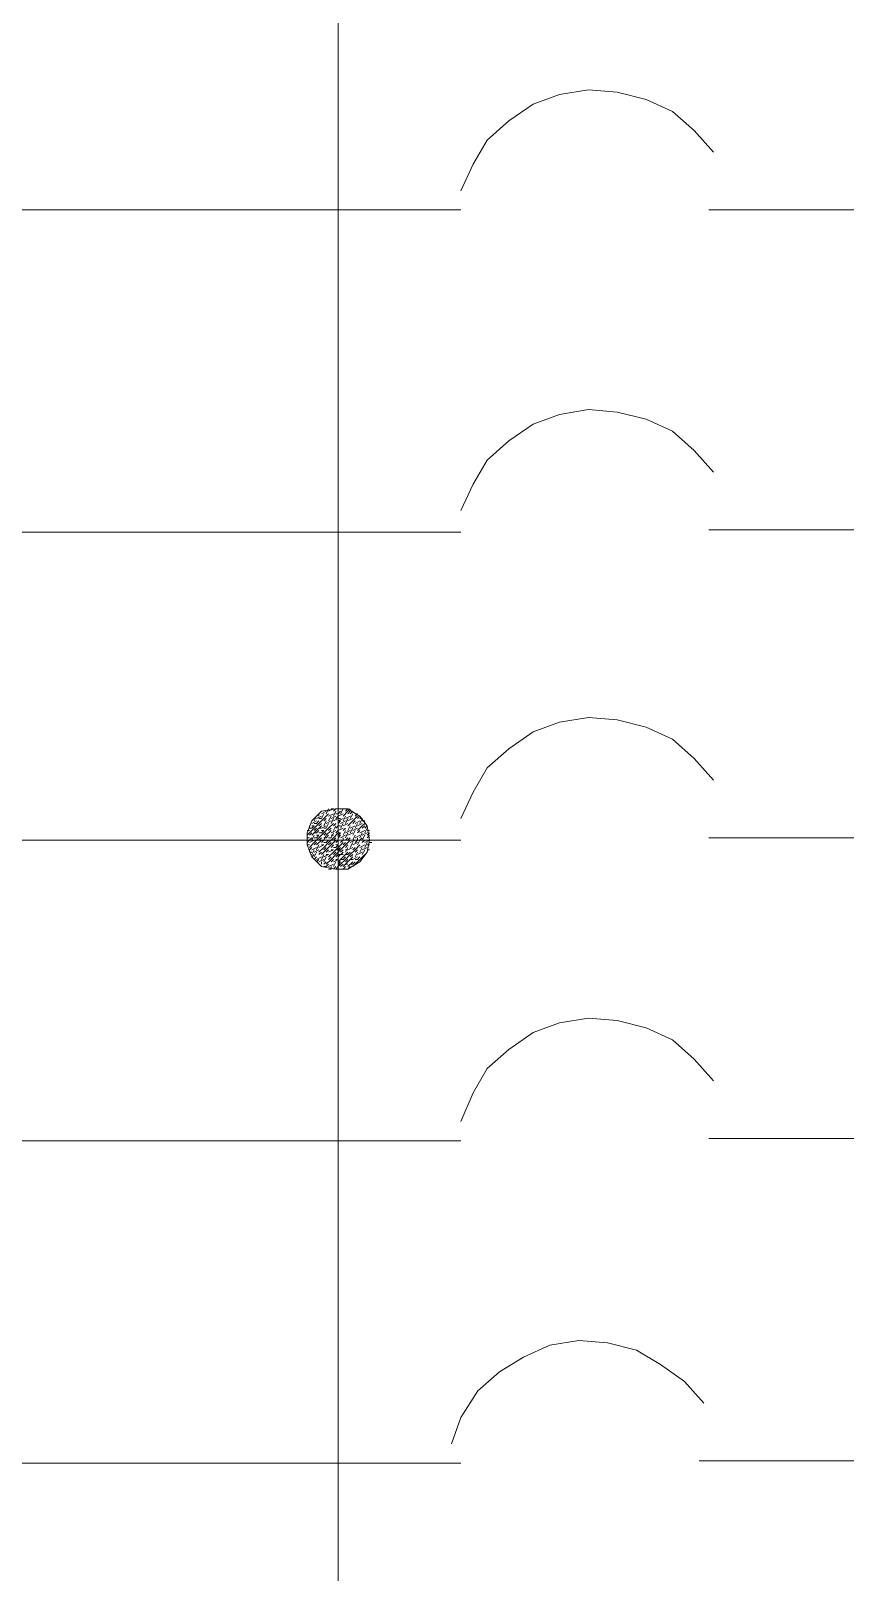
# Model space of a CAD drawing. Header units: metres. Extents: x 0 to 175, y -70 to 21.
# Drawn here: x 61.45 to 62.07, y -43.126 to -41.946 of the extents above; entities that cross this region are included whole.
import ezdxf

# ---------------------------------------------------------------- set-up
doc = ezdxf.new("R2010")
doc.units = ezdxf.units.M
doc.header["$LTSCALE"] = 0.5
doc.layers.add('TABLA', color=7, linetype='Continuous')

msp = doc.modelspace()

# ---------------------------------------------------------------- linework, layer by layer
at = {"layer": 'TABLA', "color": 7, "linetype": 'Continuous', "lineweight": 18, "true_color": 0x000007}
for p, q in [((61.6838, -40.93), (61.6838, -43.1264)), ((61.7772, -42.0822), (60.8851, -42.0822)), ((61.9659, -42.0822), (62.1234, -42.0822)), ((61.7772, -42.3277), (60.8851, -42.3277)), ((61.9659, -42.3259), (62.1234, -42.3259)), ((61.6655, -42.5475), (61.6673, -42.5439)), ((61.6673, -42.5457), (61.6709, -42.5439)), ((61.6691, -42.5439), (61.6691, -42.542)), ((61.6709, -42.542), (61.6746, -42.5402)), ((61.6709, -42.5457), (61.6728, -42.542)), ((61.6746, -42.542), (61.6764, -42.5384)), ((61.6764, -42.5402), (61.6801, -42.5384)), ((61.6764, -42.5439), (61.6801, -42.542)), ((61.6764, -42.5475), (61.6783, -42.5439)), ((61.6783, -42.5384), (61.6801, -42.5384)), ((61.6783, -42.5457), (61.6819, -42.5439)), ((61.6801, -42.5402), (61.6819, -42.5384)), ((61.6801, -42.5439), (61.6819, -42.5402)), ((61.6819, -42.542), (61.6838, -42.542)), ((61.6819, -42.5457), (61.6838, -42.5439)), ((61.6838, -42.5384), (61.6856, -42.5384)), ((61.6838, -42.5402), (61.6838, -42.5384)), ((61.6838, -42.542), (61.6856, -42.5402)), ((61.6838, -42.5439), (61.6838, -42.542)), ((61.6838, -42.5439), (61.6874, -42.542)), ((61.6856, -42.5384), (61.6874, -42.5384)), ((61.6856, -42.542), (61.6874, -42.5384)), ((61.6874, -42.5475), (61.6893, -42.5439)), ((61.6893, -42.5384), (61.6911, -42.5384)), ((61.6893, -42.5402), (61.6911, -42.5384)), ((61.6893, -42.5457), (61.6929, -42.5439)), ((61.6911, -42.542), (61.6929, -42.5402)), ((61.6929, -42.542), (61.6948, -42.5402)), ((61.6929, -42.5457), (61.6948, -42.542)), ((61.6966, -42.542), (61.6984, -42.542)), ((61.6966, -42.5439), (61.6984, -42.542)), ((61.6984, -42.5457), (61.7003, -42.5439)), ((61.66, -42.5549), (61.6618, -42.5549)), ((61.6618, -42.553), (61.6618, -42.5512)), ((61.6618, -42.553), (61.6636, -42.553)), ((61.6618, -42.5585), (61.6636, -42.5567)), ((61.6636, -42.5494), (61.6673, -42.5475)), ((61.6636, -42.5512), (61.6655, -42.5512)), ((61.6636, -42.553), (61.6655, -42.5512)), ((61.6655, -42.5494), (61.6673, -42.5494)), ((61.6655, -42.5549), (61.6673, -42.553)), ((61.6655, -42.5567), (61.6673, -42.5567)), ((61.6673, -42.5494), (61.6691, -42.5475)), ((61.6673, -42.5567), (61.6691, -42.5549)), ((61.6691, -42.5457), (61.6709, -42.5457)), ((61.6691, -42.5512), (61.6709, -42.5494)), ((61.6691, -42.553), (61.6709, -42.553)), ((61.6691, -42.5567), (61.6709, -42.5567)), ((61.6709, -42.553), (61.6746, -42.5512)), ((61.6709, -42.5549), (61.6728, -42.5549)), ((61.6709, -42.5567), (61.6728, -42.5549)), ((61.6728, -42.5475), (61.6746, -42.5457)), ((61.6728, -42.5512), (61.6746, -42.5475)), ((61.6728, -42.553), (61.6746, -42.553)), ((61.6728, -42.5585), (61.6746, -42.5567)), ((61.6746, -42.5494), (61.6783, -42.5475)), ((61.6746, -42.553), (61.6764, -42.5494)), ((61.6764, -42.5549), (61.6783, -42.553)), ((61.6783, -42.5494), (61.6801, -42.5457)), ((61.6783, -42.5567), (61.6819, -42.5549)), ((61.6783, -42.5604), (61.6801, -42.5567)), ((61.6801, -42.5475), (61.6838, -42.5457)), ((61.6801, -42.5512), (61.6819, -42.5494)), ((61.6801, -42.5549), (61.6819, -42.5512)), ((61.6819, -42.553), (61.6838, -42.5512)), ((61.6819, -42.5567), (61.6838, -42.5549)), ((61.6838, -42.5457), (61.6856, -42.5457)), ((61.6838, -42.5475), (61.6874, -42.5457)), ((61.6838, -42.5475), (61.6856, -42.5475)), ((61.6838, -42.5494), (61.6856, -42.5475)), ((61.6838, -42.5512), (61.6838, -42.5494)), ((61.6838, -42.5512), (61.6856, -42.5512)), ((61.6838, -42.5549), (61.6838, -42.553)), ((61.6838, -42.5549), (61.6874, -42.553)), ((61.6838, -42.5567), (61.6856, -42.5567)), ((61.6838, -42.5585), (61.6856, -42.5567)), ((61.6856, -42.5494), (61.6893, -42.5475)), ((61.6856, -42.553), (61.6874, -42.5494)), ((61.6874, -42.5512), (61.6911, -42.5494)), ((61.6874, -42.5549), (61.6893, -42.553)), ((61.6874, -42.5585), (61.6893, -42.5549)), ((61.6893, -42.5494), (61.6911, -42.5457)), ((61.6893, -42.5567), (61.6929, -42.5549)), ((61.6893, -42.5604), (61.6911, -42.5567)), ((61.6911, -42.5475), (61.6948, -42.5457)), ((61.6911, -42.5549), (61.6929, -42.5512)), ((61.6911, -42.5585), (61.6948, -42.5567)), ((61.6929, -42.553), (61.6966, -42.5512)), ((61.6929, -42.5567), (61.6948, -42.553)), ((61.6948, -42.5494), (61.6966, -42.5475)), ((61.6948, -42.5549), (61.6984, -42.553)), ((61.6948, -42.5585), (61.6966, -42.5549)), ((61.6966, -42.5494), (61.7003, -42.5475)), ((61.6966, -42.553), (61.6984, -42.5494)), ((61.6984, -42.5512), (61.7021, -42.5494)), ((61.6984, -42.5567), (61.7003, -42.5549)), ((61.7003, -42.5457), (61.7021, -42.5457)), ((61.7003, -42.5494), (61.7021, -42.5457)), ((61.7003, -42.5567), (61.7039, -42.5549)), ((61.7003, -42.5604), (61.7021, -42.5567)), ((61.7021, -42.5475), (61.7039, -42.5475)), ((61.7021, -42.553), (61.7039, -42.5512)), ((61.7021, -42.5585), (61.7058, -42.5567)), ((61.7039, -42.553), (61.7058, -42.5512)), ((61.7039, -42.5567), (61.7058, -42.553)), ((61.7058, -42.5549), (61.7076, -42.5549)), ((61.7058, -42.5585), (61.7076, -42.5567)), ((61.7772, -42.5622), (60.8851, -42.5622)), ((61.66, -42.5604), (61.6618, -42.5604)), ((61.66, -42.5622), (61.6618, -42.5622)), ((61.66, -42.564), (61.6618, -42.5622)), ((61.66, -42.5658), (61.6618, -42.5658)), ((61.6618, -42.5622), (61.6636, -42.5604)), ((61.6618, -42.564), (61.6655, -42.5622)), ((61.6618, -42.5695), (61.6636, -42.5677)), ((61.6636, -42.5622), (61.6655, -42.5585)), ((61.6636, -42.5622), (61.6655, -42.5622)), ((61.6636, -42.5695), (61.6673, -42.5677)), ((61.6655, -42.5604), (61.6673, -42.5604)), ((61.6655, -42.5658), (61.6673, -42.564)), ((61.6673, -42.5585), (61.6691, -42.5585)), ((61.6673, -42.5604), (61.6691, -42.5585)), ((61.6673, -42.5695), (61.6691, -42.5658)), ((61.6691, -42.5622), (61.6709, -42.5604)), ((61.6691, -42.5622), (61.6709, -42.5622)), ((61.6691, -42.5677), (61.6728, -42.5658)), ((61.6709, -42.564), (61.6728, -42.5622)), ((61.6709, -42.5658), (61.6728, -42.5658)), ((61.6728, -42.5604), (61.6746, -42.5604)), ((61.6728, -42.564), (61.6746, -42.564)), ((61.6728, -42.5695), (61.6746, -42.5677)), ((61.6746, -42.5604), (61.6764, -42.5585)), ((61.6746, -42.5622), (61.6764, -42.5622)), ((61.6746, -42.564), (61.6764, -42.5622)), ((61.6764, -42.5604), (61.6783, -42.5604)), ((61.6764, -42.5658), (61.6783, -42.564)), ((61.6783, -42.5585), (61.6801, -42.5585)), ((61.6783, -42.5677), (61.6801, -42.5658)), ((61.6801, -42.5622), (61.6819, -42.5604)), ((61.6801, -42.5622), (61.6819, -42.5622)), ((61.6801, -42.5677), (61.6819, -42.5677)), ((61.6819, -42.564), (61.6838, -42.5622)), ((61.6819, -42.5658), (61.6838, -42.5658)), ((61.6819, -42.5677), (61.6838, -42.5658)), ((61.6838, -42.5585), (61.6856, -42.5585)), ((61.6838, -42.5604), (61.6856, -42.5585)), ((61.6838, -42.5622), (61.6838, -42.5604)), ((61.6838, -42.5622), (61.6856, -42.5622)), ((61.6838, -42.5658), (61.6838, -42.564)), ((61.6838, -42.5677), (61.6874, -42.564)), ((61.6838, -42.5695), (61.6856, -42.5677)), ((61.6856, -42.5604), (61.6893, -42.5585)), ((61.6856, -42.5622), (61.6874, -42.5622)), ((61.6856, -42.564), (61.6874, -42.5622)), ((61.6874, -42.5622), (61.6874, -42.5604)), ((61.6874, -42.5622), (61.6893, -42.5622)), ((61.6874, -42.5658), (61.6893, -42.564)), ((61.6893, -42.5622), (61.6911, -42.5604)), ((61.6893, -42.5677), (61.6911, -42.5658)), ((61.6893, -42.5713), (61.6911, -42.5677)), ((61.6911, -42.5622), (61.6929, -42.5604)), ((61.6911, -42.5622), (61.6929, -42.5622)), ((61.6911, -42.5695), (61.6948, -42.5677)), ((61.6929, -42.564), (61.6966, -42.5622)), ((61.6929, -42.5677), (61.6948, -42.564)), ((61.6948, -42.5622), (61.6966, -42.5585)), ((61.6948, -42.5622), (61.6966, -42.5622)), ((61.6948, -42.5658), (61.6984, -42.564)), ((61.6948, -42.5695), (61.6966, -42.5677)), ((61.6966, -42.5604), (61.7003, -42.5585)), ((61.6966, -42.564), (61.6984, -42.5622)), ((61.6984, -42.5622), (61.6984, -42.5604)), ((61.6984, -42.5622), (61.7003, -42.5622)), ((61.6984, -42.5658), (61.7003, -42.5622)), ((61.7003, -42.5622), (61.7021, -42.5604)), ((61.7003, -42.5677), (61.7039, -42.5658)), ((61.7003, -42.5713), (61.7021, -42.5677)), ((61.7021, -42.5622), (61.7039, -42.5585)), ((61.7021, -42.5622), (61.7039, -42.5622)), ((61.7021, -42.564), (61.7039, -42.5622)), ((61.7021, -42.5695), (61.7058, -42.5677)), ((61.7039, -42.564), (61.7076, -42.5622)), ((61.7039, -42.5677), (61.7058, -42.564)), ((61.7058, -42.5604), (61.7076, -42.5585)), ((61.7058, -42.5658), (61.7076, -42.5658)), ((61.7076, -42.564), (61.7094, -42.564)), ((61.9659, -42.5604), (62.1234, -42.5604)), ((61.6618, -42.5713), (61.6636, -42.5713)), ((61.6636, -42.5732), (61.6655, -42.5695)), ((61.6636, -42.575), (61.6655, -42.5732)), ((61.6655, -42.5713), (61.6691, -42.5695)), ((61.6655, -42.575), (61.6673, -42.5713)), ((61.6655, -42.5768), (61.6673, -42.575)), ((61.6673, -42.5768), (61.6709, -42.575)), ((61.6673, -42.5787), (61.6691, -42.5768)), ((61.6691, -42.5732), (61.6709, -42.5713)), ((61.6691, -42.5787), (61.6728, -42.5768)), ((61.6709, -42.5768), (61.6728, -42.5732)), ((61.6709, -42.5805), (61.6709, -42.5787)), ((61.6728, -42.575), (61.6764, -42.5732)), ((61.6728, -42.5787), (61.6746, -42.575)), ((61.6728, -42.5805), (61.6746, -42.5787)), ((61.6746, -42.5713), (61.6764, -42.5695)), ((61.6746, -42.5732), (61.6764, -42.5732)), ((61.6746, -42.5823), (61.6764, -42.5805)), ((61.6764, -42.5713), (61.6801, -42.5695)), ((61.6764, -42.5768), (61.6783, -42.575)), ((61.6764, -42.5823), (61.6801, -42.5805)), ((61.6783, -42.5695), (61.6801, -42.5695)), ((61.6783, -42.5787), (61.6801, -42.5768)), ((61.6801, -42.5732), (61.6819, -42.5713)), ((61.6801, -42.5787), (61.6838, -42.5768)), ((61.6801, -42.5823), (61.6819, -42.5787)), ((61.6819, -42.5695), (61.6838, -42.5695)), ((61.6819, -42.575), (61.6838, -42.5732)), ((61.6819, -42.5768), (61.6838, -42.5768)), ((61.6838, -42.5695), (61.6856, -42.5695)), ((61.6838, -42.575), (61.6874, -42.5713)), ((61.6838, -42.5732), (61.6856, -42.5732)), ((61.6838, -42.5787), (61.6856, -42.5787)), ((61.6838, -42.5805), (61.6856, -42.5787)), ((61.6838, -42.5805), (61.6856, -42.5805)), ((61.6856, -42.5713), (61.6874, -42.5695)), ((61.6856, -42.5732), (61.6874, -42.5732)), ((61.6856, -42.5768), (61.6874, -42.5768)), ((61.6856, -42.5823), (61.6874, -42.5805)), ((61.6874, -42.5768), (61.6893, -42.575)), ((61.6893, -42.5695), (61.6911, -42.5695)), ((61.6893, -42.5732), (61.6911, -42.5732)), ((61.6893, -42.5787), (61.6911, -42.5768)), ((61.6893, -42.5805), (61.6911, -42.5805)), ((61.6911, -42.5732), (61.6929, -42.5713)), ((61.6911, -42.5823), (61.6948, -42.5787)), ((61.6929, -42.575), (61.6948, -42.5732)), ((61.6929, -42.5768), (61.6948, -42.5768)), ((61.6929, -42.5805), (61.6948, -42.5805)), ((61.6948, -42.5768), (61.6984, -42.575)), ((61.6948, -42.5805), (61.6966, -42.5787)), ((61.6966, -42.5713), (61.6984, -42.5695)), ((61.6966, -42.575), (61.6984, -42.5713)), ((61.6966, -42.5768), (61.6984, -42.5768)), ((61.6984, -42.5732), (61.7021, -42.5713)), ((61.6984, -42.5768), (61.7003, -42.575)), ((61.7021, -42.5732), (61.7039, -42.5695)), ((61.7058, -42.5695), (61.7076, -42.5695)), ((61.6728, -42.5823), (61.6746, -42.5823)), ((61.6764, -42.5842), (61.6783, -42.5842)), ((61.6783, -42.5842), (61.6783, -42.5823)), ((61.6801, -42.5842), (61.6819, -42.5823)), ((61.6819, -42.5842), (61.6838, -42.5823)), ((61.6838, -42.5842), (61.6856, -42.5842)), ((61.6856, -42.5842), (61.6874, -42.5842)), ((61.6874, -42.5842), (61.6893, -42.5823)), ((61.6911, -42.5842), (61.6929, -42.5823)), ((61.7772, -42.7912), (60.8851, -42.7912)), ((61.9659, -42.7893), (62.1234, -42.7893)), ((61.7772, -43.0366), (60.8759, -43.0366)), ((61.9586, -43.0348), (62.1161, -43.0348))]:
    msp.add_line(p, q, dxfattribs=at)
for points in [[(61.9695, -42.0383), (61.9549, -42.0218), (61.9384, -42.0071), (61.9183, -41.998), (61.8963, -41.9925), (61.8743, -41.9906), (61.8523, -41.9943), (61.8322, -42.0016), (61.8138, -42.0144), (61.7973, -42.0291), (61.7864, -42.0474), (61.7772, -42.0676)], [(61.9695, -42.2819), (61.9549, -42.2654), (61.9384, -42.2508), (61.9183, -42.2416), (61.8963, -42.2361), (61.8743, -42.2343), (61.8523, -42.2379), (61.8322, -42.2453), (61.8138, -42.2581), (61.7973, -42.2727), (61.7864, -42.2911), (61.7772, -42.3112)], [(61.9695, -42.5164), (61.9549, -42.4999), (61.9384, -42.4852), (61.9183, -42.4761), (61.8963, -42.4706), (61.8743, -42.4688), (61.8523, -42.4724), (61.8322, -42.4797), (61.8138, -42.4926), (61.7973, -42.5072), (61.7864, -42.5255), (61.7772, -42.5457)], [(61.66, -42.5585), (61.6618, -42.5567), (61.6655, -42.553), (61.6691, -42.5494), (61.6728, -42.5457), (61.6764, -42.542)], [(61.6874, -42.5439), (61.6911, -42.5402), (61.6929, -42.5384)], [(61.6911, -42.5512), (61.6948, -42.5475), (61.6984, -42.5439)], [(61.6636, -42.5585), (61.6673, -42.5549), (61.6709, -42.5512)], [(61.6673, -42.5622), (61.6691, -42.5604), (61.6728, -42.5567), (61.6764, -42.553), (61.6801, -42.5494)], [(61.6728, -42.5622), (61.6746, -42.5585), (61.6783, -42.5549)], [(61.6783, -42.5622), (61.6801, -42.5604), (61.6838, -42.5567)], [(61.6984, -42.5549), (61.7021, -42.5512), (61.7039, -42.5494)], [(61.6618, -42.5677), (61.6655, -42.564), (61.6673, -42.5622)], [(61.6673, -42.5658), (61.6709, -42.5622), (61.6728, -42.5622)], [(61.6691, -42.5713), (61.6728, -42.5677), (61.6764, -42.564), (61.6783, -42.5622)], [(61.6709, -42.5732), (61.6746, -42.5695), (61.6783, -42.5658), (61.6819, -42.5622), (61.6838, -42.5622)], [(61.6764, -42.575), (61.6801, -42.5713), (61.6838, -42.5677)], [(61.6838, -42.5713), (61.6856, -42.5695), (61.6893, -42.5658), (61.6929, -42.5622)], [(61.6838, -42.5823), (61.6856, -42.5805), (61.6893, -42.5768), (61.6929, -42.5732), (61.6966, -42.5695), (61.7003, -42.5658)], [(61.6746, -42.5805), (61.6783, -42.5768), (61.6819, -42.5732), (61.6838, -42.5713)], [(61.6838, -42.5787), (61.6874, -42.575), (61.6911, -42.5713)], [(61.6874, -42.5823), (61.6911, -42.5787), (61.6948, -42.575)], [(61.6948, -42.5823), (61.6966, -42.5805), (61.7003, -42.5768), (61.7039, -42.5732)], [(61.9695, -42.7454), (61.9549, -42.7289), (61.9384, -42.7142), (61.9183, -42.7051), (61.8963, -42.6996), (61.8743, -42.6977), (61.8523, -42.7014), (61.8322, -42.7087), (61.8138, -42.7216), (61.7973, -42.7362), (61.7864, -42.7545), (61.7772, -42.7765)], [(61.9622, -42.9909), (61.9476, -42.9744), (61.9292, -42.9615), (61.9109, -42.9505), (61.8889, -42.9451), (61.867, -42.9432), (61.845, -42.9469), (61.8248, -42.956), (61.8065, -42.967), (61.79, -42.9817), (61.7772, -43.0018), (61.7699, -43.022)]]:
    msp.add_lwpolyline(points, dxfattribs=at)
msp.add_lwpolyline([(61.7076, -42.5622), (61.7058, -42.5512), (61.7003, -42.5439), (61.6911, -42.5384), (61.6819, -42.5384), (61.6709, -42.5402), (61.6636, -42.5475), (61.66, -42.5567), (61.66, -42.5658), (61.6636, -42.575), (61.6709, -42.5823), (61.6819, -42.5842), (61.6911, -42.5842), (61.7003, -42.5787), (61.7058, -42.5713)], close=True, dxfattribs=at)

doc.saveas('drawing.dxf')
